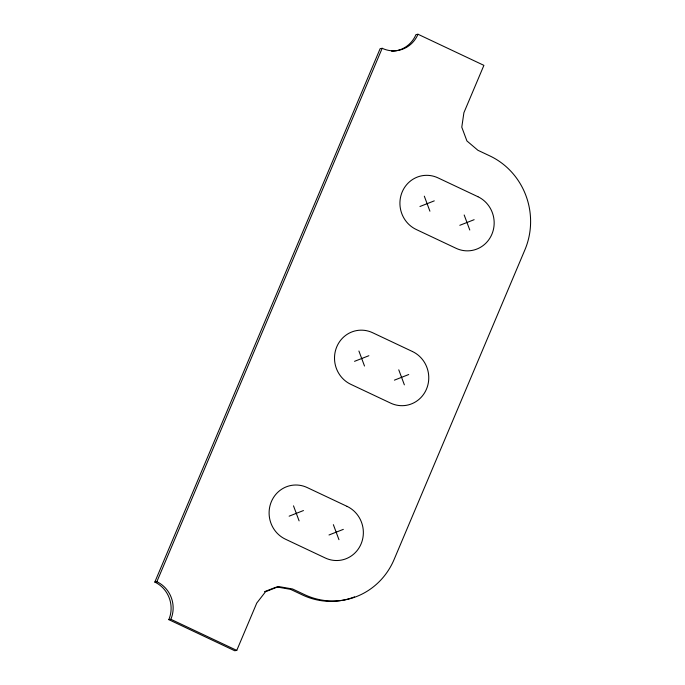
<?xml version="1.0" encoding="UTF-8"?>
<svg xmlns="http://www.w3.org/2000/svg" width="685" height="685" viewBox="0 0 685 685"><rect width="100%" height="100%" fill="white"/><g stroke="black" fill="none" stroke-linecap="round" stroke-linejoin="round"><path stroke-width="1.03" d="M154.81 582.079L380.141 48.652L382.179 48.292A28.393 27.16 80.1 0 0 417.996 34.25L483.901 65.358L463.899 112.708L461.784 127.187L466.913 140.939L477.907 150.28L489.869 155.923A70.992 67.901 80.1 0 1 524.907 249.837L394.098 559.517A70.992 67.901 80.1 0 1 304.551 594.631L292.589 588.989L278.675 586.565L265.566 591.712L256.772 603.04L236.77 650.39L234.732 650.75L168.827 619.642A28.393 27.16 80.1 0 0 154.81 582.079L156.856 581.719L382.179 48.292M419.948 206.493L434.273 200.868M459.815 225.305L474.14 219.688M354.539 361.329L368.873 355.712M394.406 380.149L408.731 374.524M289.138 516.173L303.464 510.548M328.997 534.985L343.331 529.368M264.461 591.703L275.695 587.293M417.996 34.25L415.958 34.61A28.393 27.16 80.1 0 1 391.555 51.204M168.827 619.642L170.865 619.291L236.77 650.39M276.629 586.925L290.551 589.348L302.513 594.991A70.992 67.901 80.1 0 0 354.539 596.883M464.173 214.987L469.782 230.006M424.306 196.167L429.915 211.194M398.764 369.823L404.373 384.85M358.906 351.011L364.506 366.03M333.364 524.667L338.964 539.686M293.497 505.847L299.105 520.874M156.856 581.719A28.393 27.16 80.1 0 1 170.865 619.291M477.882 196.689L438.015 177.877A28.393 27.16 80.1 0 0 402.198 191.92A28.393 27.16 80.1 0 0 416.215 229.484L456.073 248.304A28.393 27.16 80.1 0 0 491.89 234.253A28.393 27.16 80.1 0 0 477.882 196.689M412.473 351.533L372.606 332.713A28.393 27.16 80.1 0 0 336.789 346.764A28.393 27.16 80.1 0 0 350.806 384.328L390.673 403.14A28.393 27.16 80.1 0 0 426.49 389.097A28.393 27.16 80.1 0 0 412.473 351.533M347.064 506.369L307.197 487.557A28.393 27.16 80.1 0 0 271.38 501.6A28.393 27.16 80.1 0 0 285.397 539.163L325.264 557.984A28.393 27.16 80.1 0 0 361.081 543.933A28.393 27.16 80.1 0 0 347.064 506.369"/></g></svg>
